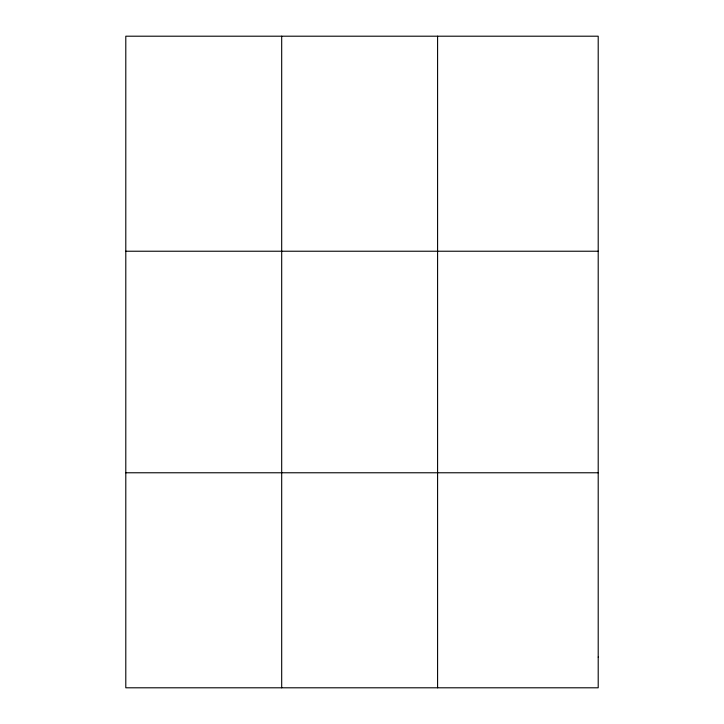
<?xml version="1.0" encoding="UTF-8"?>
<svg xmlns="http://www.w3.org/2000/svg" width="724" height="724" viewBox="0 0 724 724"><rect width="100%" height="100%" fill="white"/><g stroke="black" fill="none" stroke-linecap="round" stroke-linejoin="round"><path stroke-width="1.09" d="M281.69 36.2L281.69 687.8M437.586 36.2L437.586 687.8M125.795 251.228L598.205 251.228M125.795 472.772L598.205 472.772M598.205 657.084L598.205 687.8L125.795 687.8L125.795 36.2L598.205 36.2L598.205 657.084"/></g></svg>
